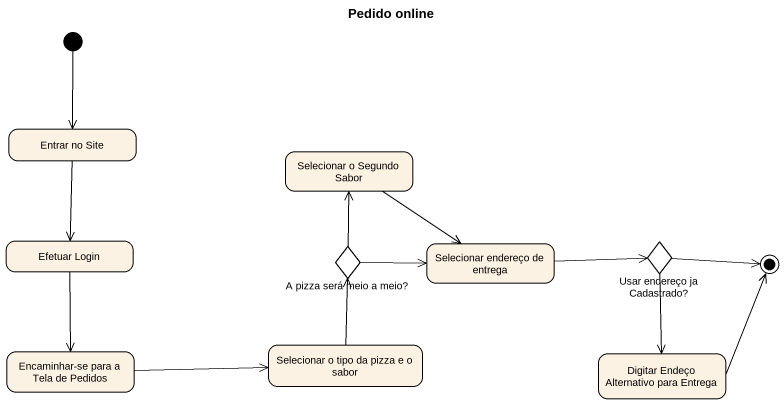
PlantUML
@startuml
title Pedido online
hide empty description
state "Entrar no Site" as Entrar_no_Site
state "Selecionar o Segundo Sabor" as Selecionar_o_Segundo_Sabor
state "Efetuar Login" as Efetuar_Login
state "A pizza será meio a meio?" as A_pizza_será_meio_a_meio <<choice>>
state "Selecionar endereço de entrega" as Selecionar_endereço_de
state "Usar endereço ja Cadastrado?" as Usar_endereço_ja_Cadastrado <<choice>>
state "Encaminhar-se para a Tela de Pedidos" as Encaminhar_se_para_a_Tela
state "Selecionar o tipo da pizza e o sabor" as Selecionar_o_tipo_da_pizza
state "Digitar Endeço Alternativo para Entrega" as Digitar_Endeço_Alternativo
[*] --> Entrar_no_Site
Entrar_no_Site --> Efetuar_Login
Selecionar_o_Segundo_Sabor --> Selecionar_endereço_de
Efetuar_Login --> Encaminhar_se_para_a_Tela
A_pizza_será_meio_a_meio -up-> Selecionar_o_Segundo_Sabor
A_pizza_será_meio_a_meio -right-> Selecionar_endereço_de
Selecionar_endereço_de -right-> Usar_endereço_ja_Cadastrado
Usar_endereço_ja_Cadastrado --> Digitar_Endeço_Alternativo
Encaminhar_se_para_a_Tela -right-> Selecionar_o_tipo_da_pizza
Selecionar_o_tipo_da_pizza -up-> A_pizza_será_meio_a_meio
Usar_endereço_ja_Cadastrado -right-> [*]
Digitar_Endeço_Alternativo -up-> [*]
@enduml
